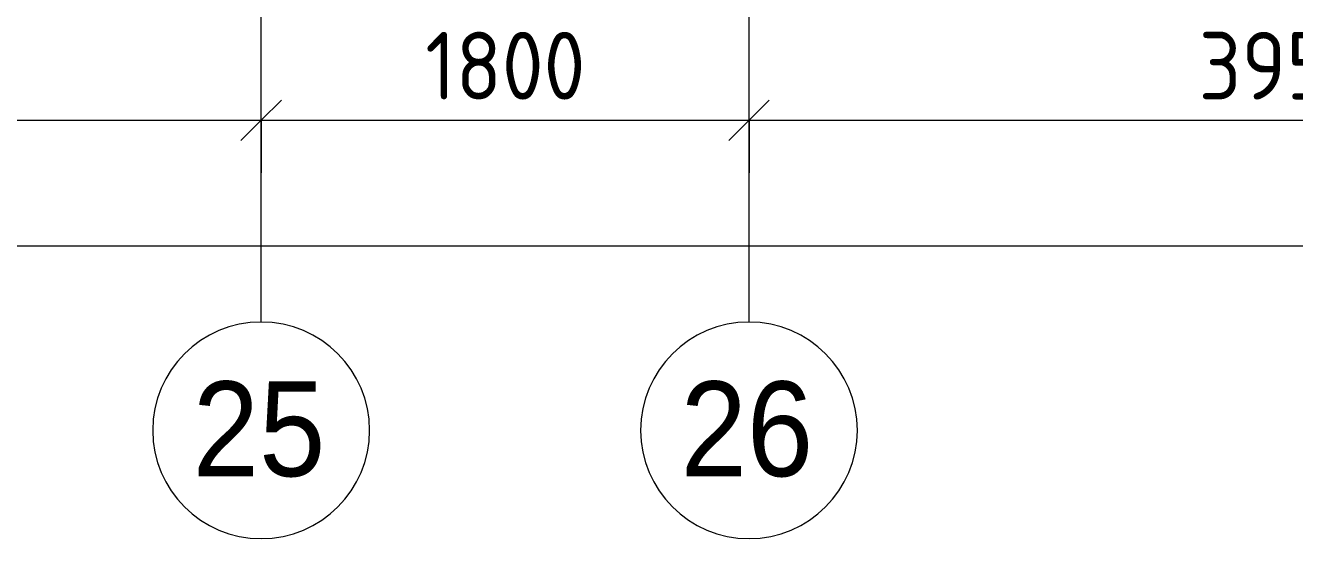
# Model space of a CAD drawing. Header units: millimetres. Extents: x 81494 to 296443, y -8553 to 29000.
# Drawn here: x 91990 to 96673, y -2706 to -810 of the extents above; entities that cross this region are included whole.
import ezdxf

# ---------------------------------------------------------------- set-up
doc = ezdxf.new("R2010")
doc.units = ezdxf.units.MM
for name, color, linetype, lineweight in [('A-ANNO-DIMS', 7, 'Continuous', 9), ('A-ANNO-DIMS-100', 7, 'Continuous', 9), ('Оси', 7, 'Continuous', 9), ('Оси-1', 7, 'Continuous', 20)]:
    doc.layers.add(name, color=color, linetype=linetype, lineweight=lineweight)
doc.styles.add('Arial', font='arial.ttf', dxfattribs={"width": 0.9, "height": 350})
doc.styles.add('ISOCPEUR', font='isocpeur.ttf', dxfattribs={"width": 0.9, "height": 250})
doc.dimstyles.new('ISO-2_5_0_9К_БОЛЬШОЙ_1', dxfattribs={"dimscale": 304.8, "dimtxt": 248.995294, "dimasz": 0.492126, "dimexe": 0.393701, "dimexo": 0.984252, "dimgap": 0, "dimtad": 1, "dimdec": 0, "dimrnd": 10, "dimzin": 0, "dimdsep": 46, "dimtxsty": 'ISOCPEUR', "dimblk1": 'OBLIQUE', "dimblk2": 'OBLIQUE', "dimsah": 1, "dimcen": 0.09, "dimdle": 0.393701, "dimazin": 0, "dimtfac": 1, "dimtdec": 4, "dimtix": 1, "dimtmove": 0, "dimatfit": 3, "dimfxl": 1, "dimtvp": 1, "dimtolj": 1, "dimtzin": 0, "dimarcsym": 2})

# ---------------------------------------------------------------- blocks, each defined once
blk = doc.blocks.new('Ось сетки - D8-29747960-План расстановки мебели и оборудования 1 этажа в осях 23_1-33')
at = {"layer": 'Оси-1'}
for start, end in [(360, 180), (180, 360)]:
    blk.add_arc((0, 0), 4, start, end, dxfattribs=at)
blk = doc.blocks.new('DIMBLOCK3-План расстановки мебели и оборудования 1 этажа в осях 23_1-33')
at = {"layer": 'A-ANNO-DIMS-100'}
for p, q in [((89360, -1354.8), (89360, -1040.9)), ((92860, -1354.8), (92860, -1040.9)), ((89360, -1160.9), (92860, -1160.9)), ((89360, -1160.9), (89360, -1354.8)), ((92860, -1160.9), (92860, -1354.8))]:
    blk.add_line(p, q, dxfattribs=at)
at = {"layer": 'A-ANNO-DIMS-100', "lineweight": 20}
for p, q in [((89360, -1160.9), (89435, -1085.9)), ((92860, -1160.9), (92935, -1085.9)), ((89360, -1160.9), (89285, -1235.9)), ((92860, -1160.9), (92785, -1235.9))]:
    blk.add_line(p, q, dxfattribs=at)
at = {"layer": 'A-ANNO-DIMS-100', "color": 0, "insert": (90794, -834.2), "char_height": 250, "width": 758.478, "attachment_point": 1, "line_spacing_factor": 1.149209, "style": 'ISOCPEUR'}
blk.add_mtext('3500', dxfattribs=at)
blk = doc.blocks.new('_Oblique')
at = {"color": 0, "linetype": 'ByBlock', "lineweight": -2}
blk.add_line((-0.5, -0.5), (0.5, 0.5), dxfattribs=at)
blk = doc.blocks.new('DIMBLOCK4-План расстановки мебели и оборудования 1 этажа в осях 23_1-33')
at = {"layer": 'A-ANNO-DIMS-100'}
for p, q in [((92860, -1354.8), (92860, -1040.9)), ((94660, -1354.8), (94660, -1040.9)), ((92860, -1160.9), (94660, -1160.9)), ((92860, -1160.9), (92860, -1354.8)), ((94660, -1160.9), (94660, -1354.8))]:
    blk.add_line(p, q, dxfattribs=at)
at = {"layer": 'A-ANNO-DIMS-100', "lineweight": 20}
for p, q in [((92860, -1160.9), (92935, -1085.9)), ((94660, -1160.9), (94735, -1085.9)), ((92860, -1160.9), (92785, -1235.9)), ((94660, -1160.9), (94585, -1235.9))]:
    blk.add_line(p, q, dxfattribs=at)
at = {"layer": 'A-ANNO-DIMS-100', "color": 0, "insert": (93465.5, -834.2), "char_height": 250, "width": 706.764, "attachment_point": 1, "line_spacing_factor": 1.149209, "style": 'ISOCPEUR'}
blk.add_mtext('1800', dxfattribs=at)
blk = doc.blocks.new('DIMBLOCK5-План расстановки мебели и оборудования 1 этажа в осях 23_1-33')
at = {"layer": 'A-ANNO-DIMS-100'}
for p, q in [((94660, -1354.8), (94660, -1040.9)), ((98610, -1354.8), (98610, -1040.9)), ((94660, -1160.9), (98610, -1160.9)), ((94660, -1160.9), (94660, -1354.8)), ((98610, -1160.9), (98610, -1354.8))]:
    blk.add_line(p, q, dxfattribs=at)
at = {"layer": 'A-ANNO-DIMS-100', "lineweight": 20}
for p, q in [((94660, -1160.9), (94735, -1085.9)), ((98610, -1160.9), (98685, -1085.9)), ((94660, -1160.9), (94585, -1235.9)), ((98610, -1160.9), (98535, -1235.9))]:
    blk.add_line(p, q, dxfattribs=at)
at = {"layer": 'A-ANNO-DIMS-100', "color": 0, "insert": (96319, -834.2), "char_height": 250, "width": 758.478, "attachment_point": 1, "line_spacing_factor": 1.149209, "style": 'ISOCPEUR'}
blk.add_mtext('3950', dxfattribs=at)
blk = doc.blocks.new('DIMBLOCK26-План расстановки мебели и оборудования 1 этажа в осях 23_1-33')
at = {"layer": 'A-ANNO-DIMS-100'}
for p, q in [((84560, -1818.8), (84560, -1504.9)), ((125010, -1818.8), (125010, -1504.9)), ((84440, -1624.9), (125130, -1624.9)), ((84560, -1624.9), (84560, -1818.8)), ((125010, -1624.9), (125010, -1818.8))]:
    blk.add_line(p, q, dxfattribs=at)
at = {"layer": 'A-ANNO-DIMS-100', "lineweight": 20}
for p, q in [((84560, -1624.9), (84635, -1549.9)), ((125010, -1624.9), (125085, -1549.9)), ((84560, -1624.9), (84485, -1699.9)), ((125010, -1624.9), (124935, -1699.9))]:
    blk.add_line(p, q, dxfattribs=at)
at = {"layer": 'A-ANNO-DIMS-100', "color": 0, "insert": (104366, -1298.3), "char_height": 250, "width": 1005.558, "attachment_point": 1, "line_spacing_factor": 1.149209, "style": 'ISOCPEUR'}
blk.add_mtext('40450', dxfattribs=at)

msp = doc.modelspace()

# ---------------------------------------------------------------- linework, layer by layer
at = {"layer": 'Оси'}
for p, q in [((92860, -1906.3), (92860, 593.7)), ((94660, -1906.3), (94660, 593.7))]:
    msp.add_line(p, q, dxfattribs=at)

# ---------------------------------------------------------------- block references
at = {"layer": 'Оси-1', "xscale": 99.99999999999993, "yscale": 99.99999999999993, "zscale": 99.99999999999993}
for p in [(92860, -2306.3), (94660, -2306.3)]:
    msp.add_blockref('Ось сетки - D8-29747960-План расстановки мебели и оборудования 1 этажа в осях 23_1-33', p, dxfattribs=at)

# ---------------------------------------------------------------- texts
at = {"layer": 'Оси', "char_height": 350, "width": 606.076, "attachment_point": 1, "style": 'Arial'}
for s, insert in [('25', (92607.4, -2125.6)), ('26', (94407.4, -2125.6))]:
    msp.add_mtext(s, dxfattribs=dict(at, insert=insert))

# ---------------------------------------------------------------- dimensions: what is measured, and where the dimension line sits
at = {"layer": 'A-ANNO-DIMS'}
for base, p1, p2, override, picture, middle in [((92860, -1160.9), (89360, -1054.8), (92860, -1054.8), {"dimpost": '<>', "dimfxl": 3500}, 'DIMBLOCK3-План расстановки мебели и оборудования 1 этажа в осях 23_1-33', (91110, -1035.9)), ((94660, -1160.9), (92860, -1054.8), (94660, -1054.8), {"dimpost": '<>', "dimfxl": 1800}, 'DIMBLOCK4-План расстановки мебели и оборудования 1 этажа в осях 23_1-33', (93760, -1035.9)), ((98610, -1160.9), (94660, -1054.8), (98610, -1054.8), {"dimpost": '<>', "dimfxl": 3950}, 'DIMBLOCK5-План расстановки мебели и оборудования 1 этажа в осях 23_1-33', (96635, -1035.9)), ((125010, -1624.9), (84560, -1518.8), (125010, -1518.8), {"dimpost": '<>', "dimfxl": 40450}, 'DIMBLOCK26-План расстановки мебели и оборудования 1 этажа в осях 23_1-33', (104785, -1499.9))]:
    dim = msp.add_linear_dim(base=base, p1=p1, p2=p2, dimstyle='ISO-2_5_0_9К_БОЛЬШОЙ_1', override=override, dxfattribs=at)
    dim.commit()
    dim.dimension.update_dxf_attribs({"geometry": picture, "text_midpoint": middle})

doc.saveas('drawing.dxf')
